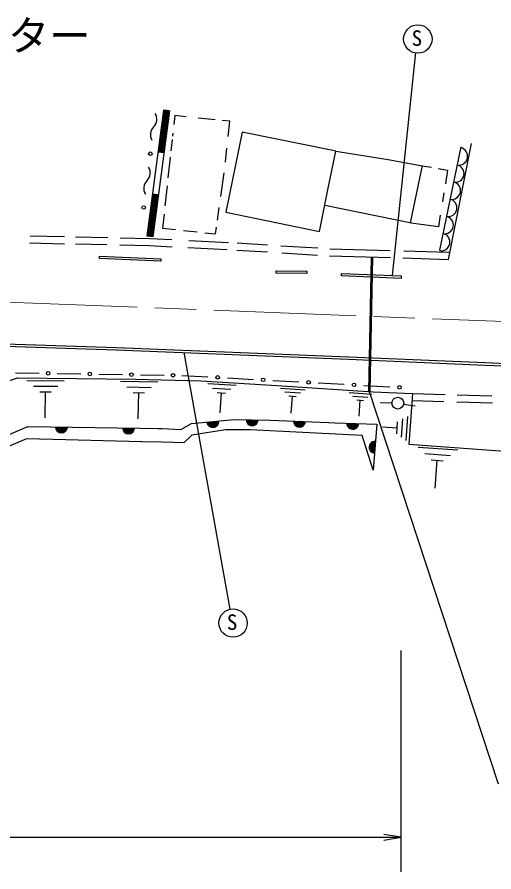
# Model space of a CAD drawing. Units: millimetres, scale not verified. Extents: x 40000 to 680000, y 20000 to 380000.
# Drawn here: x 220184 to 260491, y 245148 to 317475 of the extents above; entities that cross this region are included whole.
import ezdxf
from ezdxf.enums import TextEntityAlignment as Align

# ---------------------------------------------------------------- set-up
doc = ezdxf.new("R2010")
doc.units = ezdxf.units.MM
doc.header["$LTSCALE"] = 1000
doc.linetypes.add('CHAIN', pattern=[18.5, 12, -1.5, 3.5, -1.5])
for name, color, linetype, lineweight in [('M-BGD', 7, 'Continuous', 25), ('M-BMK', 2, 'CHAIN', 13), ('M-STR-HTXT', 7, 'Continuous', 13), ('M-STR-STR3', 7, 'Continuous', 25), ('M-STR-STRC', 7, 'Continuous', 25)]:
    doc.layers.add(name, color=color, linetype=linetype, lineweight=lineweight)
doc.styles.add('ＭＳ ゴシック', font='')
doc.styles.get('ＭＳ ゴシック').set_extended_font_data('MS Gothic')

# ---------------------------------------------------------------- blocks, each defined once
blk = doc.blocks.new('open_arrow')
at = {"color": 0, "linetype": 'Continuous', "lineweight": -2}
blk.add_lwpolyline([(7.5, 1.25), (0, 0), (7.5, -1.25)], dxfattribs=at)

msp = doc.modelspace()

# ---------------------------------------------------------------- linework, layer by layer
at = {"layer": 'M-BGD'}
for p, q in [((232572, 309601), (231149, 298952)), ((232622, 309595), (232148, 306045)), ((232671, 309588), (232197, 306038)), ((232721, 309582), (232247, 306032)), ((232771, 309575), (232296, 306025)), ((232820, 309568), (232346, 306018)), ((232870, 309562), (232395, 306012)), ((233068, 309535), (232572, 309601)), ((233068, 309535), (231645, 298885)), ((232919, 309555), (232445, 306005)), ((232969, 309548), (232495, 305998)), ((233018, 309542), (232544, 305992)), ((233510, 309137), (233430, 308401)), ((234486, 309038), (233510, 309137)), ((236922, 308790), (235498, 308935)), ((238167, 308663), (237529, 308728)), ((238025, 307359), (238167, 308663)), ((233349, 307653), (233320, 307388)), ((239224, 307744), (237832, 300968)), ((246863, 306175), (239224, 307744)), ((233291, 307123), (233187, 306164)), ((256664, 296978), (258604, 306766)), ((232594, 305985), (232098, 306051)), ((237789, 305199), (237920, 306398)), ((246465, 302846), (247137, 306119)), ((247137, 306119), (246863, 306175)), ((247137, 306119), (251555, 305431)), ((257699, 306507), (255888, 297754)), ((233129, 305625), (232939, 303882)), ((251555, 305431), (254420, 304903)), ((254422, 304912), (253425, 300058)), ((254420, 304903), (255208, 304765)), ((255771, 304666), (256578, 304524)), ((256578, 304524), (256389, 303359)), ((237435, 302490), (237692, 304308)), ((232864, 303188), (232681, 301499)), ((231673, 302495), (231199, 298945)), ((231723, 302488), (231249, 298938)), ((231772, 302482), (231298, 298932)), ((231822, 302475), (231348, 298925)), ((231872, 302468), (231397, 298918)), ((231921, 302462), (231447, 298912)), ((231971, 302455), (231496, 298905)), ((232020, 302449), (231546, 298899)), ((232070, 302442), (231596, 298892)), ((232119, 302435), (231624, 302501)), ((237408, 302304), (237435, 302490)), ((245745, 299343), (246465, 302846)), ((256268, 302617), (256145, 301854)), ((237124, 300299), (237277, 301375)), ((237832, 300968), (245745, 299343)), ((253516, 300039), (246197, 301543)), ((232604, 300794), (232475, 299608)), ((255961, 300721), (255801, 299738)), ((232475, 299608), (233581, 299491)), ((236959, 299134), (237038, 299689)), ((255801, 299738), (253475, 300048)), ((221279, 298967), (224185, 298901)), ((225121, 298880), (227844, 298819)), ((228888, 298795), (231405, 298738)), ((231645, 298885), (231149, 298952)), ((231405, 298738), (233254, 298644)), ((234264, 299419), (235392, 299300)), ((236041, 299231), (236959, 299134)), ((221217, 298369), (224185, 298301)), ((225107, 298280), (227763, 298220)), ((228872, 298195), (231383, 298138)), ((231383, 298138), (233282, 298042)), ((234696, 298571), (238051, 298400)), ((238797, 298363), (241356, 298203)), ((242493, 298133), (245604, 297939)), ((234608, 297974), (237939, 297805)), ((238763, 297764), (241345, 297603)), ((242561, 297527), (245578, 297340)), ((246592, 297277), (251761, 297123)), ((246619, 297876), (251727, 297725)), ((252868, 297691), (256682, 297578)), ((227139, 297051), (227147, 297251)), ((232322, 296825), (227139, 297051)), ((227147, 297251), (232331, 297025)), ((232331, 297025), (232322, 296825)), ((250118, 297172), (249895, 285795)), ((250218, 297169), (249995, 285788)), ((252798, 297093), (256664, 296978)), ((242083, 295808), (242085, 296008)), ((242085, 296008), (244678, 295985)), ((244678, 295985), (244676, 295785)), ((244676, 295785), (242083, 295808)), ((247597, 295571), (247605, 295771)), ((252652, 295370), (247597, 295571)), ((247605, 295771), (252660, 295570)), ((252660, 295570), (252652, 295370)), ((219182, 289840), (228572, 289529)), ((219213, 289639), (228565, 289329)), ((228565, 289329), (248208, 288531)), ((228572, 289529), (248217, 288731)), ((248217, 288731), (259730, 288237)), ((248208, 288531), (259722, 288037)), ((259722, 288037), (282673, 287087)), ((259730, 288237), (282681, 287287)), ((220049, 287384), (222059, 287351)), ((223567, 287326), (225577, 287293)), ((227084, 287268), (229094, 287235)), ((230602, 287210), (232612, 287177)), ((234119, 287152), (236315, 287033)), ((209887, 283411), (220210, 286939)), ((220210, 286939), (230201, 286851)), ((221015, 286731), (224175, 286701)), ((228925, 286681), (232085, 286601)), ((230201, 286851), (235703, 286712)), ((235703, 286712), (242148, 286310)), ((236295, 286471), (238695, 286321)), ((237962, 286944), (240157, 286824)), ((241804, 286735), (243999, 286616)), ((245646, 286526), (247842, 286407)), ((221565, 286261), (223615, 286241)), ((222115, 285781), (223055, 285771)), ((222565, 283561), (222585, 285781)), ((229465, 286201), (231525, 286141)), ((230005, 285711), (230955, 285681)), ((230425, 283481), (230485, 285701)), ((236695, 286091), (238255, 285991)), ((237085, 285701), (237815, 285651)), ((242148, 286310), (250287, 285769)), ((242455, 286091), (244525, 285951)), ((242805, 285761), (244145, 285671)), ((248255, 285701), (250185, 285581)), ((249488, 286317), (251684, 286198)), ((250287, 285769), (253606, 285625)), ((237345, 283991), (237455, 285681)), ((243145, 285421), (243765, 285381)), ((243355, 283951), (243455, 285401)), ((248575, 285391), (249835, 285311)), ((248895, 285081), (249475, 285041)), ((249095, 283711), (249185, 285061)), ((253606, 285625), (253523, 284434)), ((253589, 285025), (256250, 284951)), ((253606, 285625), (256383, 285548)), ((257382, 285520), (260321, 285438)), ((251865, 284821), (250865, 284831)), ((252855, 284731), (253845, 284581)), ((253523, 284434), (253311, 281352)), ((257359, 284920), (260387, 284836)), ((253175, 283691), (253035, 281651)), ((217514, 281318), (221094, 282837)), ((221094, 282837), (232444, 282662)), ((234036, 282589), (234928, 283085)), ((234928, 283085), (238536, 283421)), ((238536, 283421), (241589, 283377)), ((241589, 283377), (246522, 283180)), ((246522, 283180), (247052, 283158)), ((247052, 283158), (250588, 283027)), ((250588, 283027), (250295, 279126)), ((251065, 282811), (252295, 282731)), ((252325, 283241), (252255, 282221)), ((252755, 283471), (252645, 281941)), ((232075, 282667), (232444, 282662)), ((232444, 282662), (234036, 282589)), ((234942, 282092), (234270, 281449)), ((237791, 282545), (234942, 282092)), ((239894, 282545), (237791, 282545)), ((249346, 282077), (239894, 282545)), ((250295, 279126), (249346, 282077)), ((220977, 281800), (214311, 278984)), ((224298, 281711), (220977, 281800)), ((227460, 281626), (224298, 281711)), ((230764, 281537), (227460, 281626)), ((230764, 281537), (230643, 281540)), ((232424, 281495), (230764, 281537)), ((234270, 281449), (232424, 281495)), ((253311, 281352), (291815, 278519)), ((254095, 281091), (257445, 280851)), ((254645, 280551), (256825, 280391)), ((255195, 280001), (256195, 279931)), ((255525, 277621), (255695, 279971))]:
    msp.add_line(p, q, dxfattribs=at)
for centre, radius in [((231444, 305913), 150), ((230885, 301369), 150), ((222813, 287339), 150), ((226331, 287281), 150), ((229848, 287223), 150), ((233366, 287165), 150), ((237138, 286988), 150), ((240981, 286780), 150), ((244823, 286571), 150), ((248665, 286362), 150), ((252507, 286153), 150), ((252367, 284813), 500)]:
    msp.add_circle(centre, radius, dxfattribs=at)
for centre, radius, start, end in [((231081, 308840), 918, 314.44726, 31.51118), ((232367, 307529), 918, 134.44726, 211.51118), ((257530, 305691), 741, 258.31063, 78.31063), ((230521, 304297), 918, 314.44726, 31.51118), ((257230, 304240), 741, 258.31063, 78.31063), ((231808, 302985), 918, 134.44726, 211.51118), ((256929, 302790), 741, 258.31063, 78.31063), ((256629, 301339), 741, 258.31063, 78.31063), ((256329, 299889), 741, 258.31063, 78.31063), ((256029, 298438), 741, 258.31063, 78.31063), ((223931, 282793), 500, 179.11519, 359.11519), ((223931, 282793), 500, 179.11519, 359.11519), ((223931, 282793), 450, 179.11519, 359.11519), ((223931, 282793), 400, 179.11519, 359.11519), ((236732, 283253), 500, 185.31989, 5.31989), ((236732, 283253), 500, 185.31989, 5.31989), ((236732, 283253), 450, 185.31989, 5.31989), ((236732, 283253), 400, 185.31989, 5.31989), ((236732, 283253), 350, 185.31989, 5.31989), ((236732, 283253), 300, 185.31989, 5.31989), ((236732, 283253), 250, 185.31989, 5.31989), ((236732, 283253), 200, 185.31989, 5.31989), ((236732, 283253), 150, 185.31989, 5.31989), ((236732, 283253), 100, 185.31989, 5.31989), ((236732, 283253), 50, 185.31989, 5.31989), ((240062, 283399), 500, 179.17763, 359.17763), ((240062, 283399), 500, 179.17763, 359.17763), ((240062, 283399), 450, 179.17763, 359.17763), ((240062, 283399), 400, 179.17763, 359.17763), ((240062, 283399), 350, 179.17763, 359.17763), ((240062, 283399), 300, 179.17763, 359.17763), ((240062, 283399), 250, 179.17763, 359.17763), ((240062, 283399), 200, 179.17763, 359.17763), ((240062, 283399), 150, 179.17763, 359.17763), ((240062, 283399), 100, 179.17763, 359.17763), ((240062, 283399), 50, 179.17763, 359.17763), ((244056, 283279), 500, 177.70327, 357.70327), ((244056, 283279), 500, 177.70327, 357.70327), ((244056, 283279), 450, 177.70327, 357.70327), ((244056, 283279), 400, 177.70327, 357.70327), ((244056, 283279), 350, 177.70327, 357.70327), ((244056, 283279), 300, 177.70327, 357.70327), ((244056, 283279), 250, 177.70327, 357.70327), ((244056, 283279), 200, 177.70327, 357.70327), ((244056, 283279), 150, 177.70327, 357.70327), ((244056, 283279), 100, 177.70327, 357.70327), ((244056, 283279), 50, 177.70327, 357.70327), ((248555, 283103), 500, 177.84838, 357.84838), ((248555, 283103), 500, 177.84838, 357.84838), ((248555, 283103), 450, 177.84838, 357.84838), ((248555, 283103), 400, 177.84838, 357.84838), ((248555, 283103), 350, 177.84838, 357.84838), ((248555, 283103), 300, 177.84838, 357.84838), ((248555, 283103), 250, 177.84838, 357.84838), ((248555, 283103), 200, 177.84838, 357.84838), ((248555, 283103), 150, 177.84838, 357.84838), ((248555, 283103), 100, 177.84838, 357.84838), ((248555, 283103), 50, 177.84838, 357.84838), ((223931, 282793), 350, 179.11519, 359.11519), ((223931, 282793), 300, 179.11519, 359.11519), ((223931, 282793), 250, 179.11519, 359.11519), ((223931, 282793), 200, 179.11519, 359.11519), ((223931, 282793), 150, 179.11519, 359.11519), ((223931, 282793), 100, 179.11519, 359.11519), ((223931, 282793), 50, 179.11519, 359.11519), ((229606, 282706), 500, 179.11519, 359.11519), ((229606, 282706), 500, 179.11519, 359.11519), ((229606, 282706), 450, 179.11519, 359.11519), ((229606, 282706), 400, 179.11519, 359.11519), ((229606, 282706), 350, 179.11519, 359.11519), ((229606, 282706), 300, 179.11519, 359.11519), ((229606, 282706), 250, 179.11519, 359.11519), ((229606, 282706), 200, 179.11519, 359.11519), ((229606, 282706), 150, 179.11519, 359.11519), ((229606, 282706), 100, 179.11519, 359.11519), ((229606, 282706), 50, 179.11519, 359.11519), ((250442, 281077), 500, 85.71618, 265.71618), ((250442, 281077), 500, 85.71618, 265.71618), ((250442, 281077), 450, 85.71618, 265.71618), ((250442, 281077), 400, 85.71618, 265.71618), ((250442, 281077), 350, 85.71618, 265.71618), ((250442, 281077), 300, 85.71618, 265.71618), ((250442, 281077), 250, 85.71618, 265.71618), ((250442, 281077), 200, 85.71618, 265.71618), ((250442, 281077), 150, 85.71618, 265.71618), ((250442, 281077), 100, 85.71618, 265.71618), ((250442, 281077), 50, 85.71618, 265.71618)]:
    msp.add_arc(centre, radius, start, end, dxfattribs=at)
at = {"layer": 'M-BMK'}
msp.add_line((218339, 293392), (287491, 290698), dxfattribs=at)
at = {"layer": 'M-STR-STR3'}
for p, q in [((249939, 285792), (260853, 252586)), ((252641, 245148), (252641, 263883)), ((91633, 248075), (252646, 248075))]:
    msp.add_line(p, q, dxfattribs=at)
at = {"layer": 'M-STR-STRC'}
for p, q in [((253865, 314492), (251891, 295600)), ((238203, 267381), (234305, 289096))]:
    msp.add_line(p, q, dxfattribs=at)
for centre in [(254063, 315618), (238443, 266202)]:
    msp.add_circle(centre, 1200, dxfattribs=at)

# ---------------------------------------------------------------- block references
at = {"layer": 'M-STR-STR3', "xscale": 193, "yscale": 193, "rotation": 180}
msp.add_blockref('open_arrow', (252646, 248075), dxfattribs=at)

# ---------------------------------------------------------------- texts
at = {"layer": 'M-STR-HTXT', "style": 'ＭＳ ゴシック'}
msp.add_text('コミュニティセンター', height=2566, dxfattribs=at).set_placement((191402, 315909), align=Align.MIDDLE_LEFT)
at = {"layer": 'M-STR-STRC', "style": 'ＭＳ ゴシック'}
for p in [(253532, 314639), (237912, 265224)]:
    msp.add_text('S', height=1320, dxfattribs=at).set_placement(p, align=Align.BOTTOM_LEFT)

doc.saveas('drawing.dxf')
